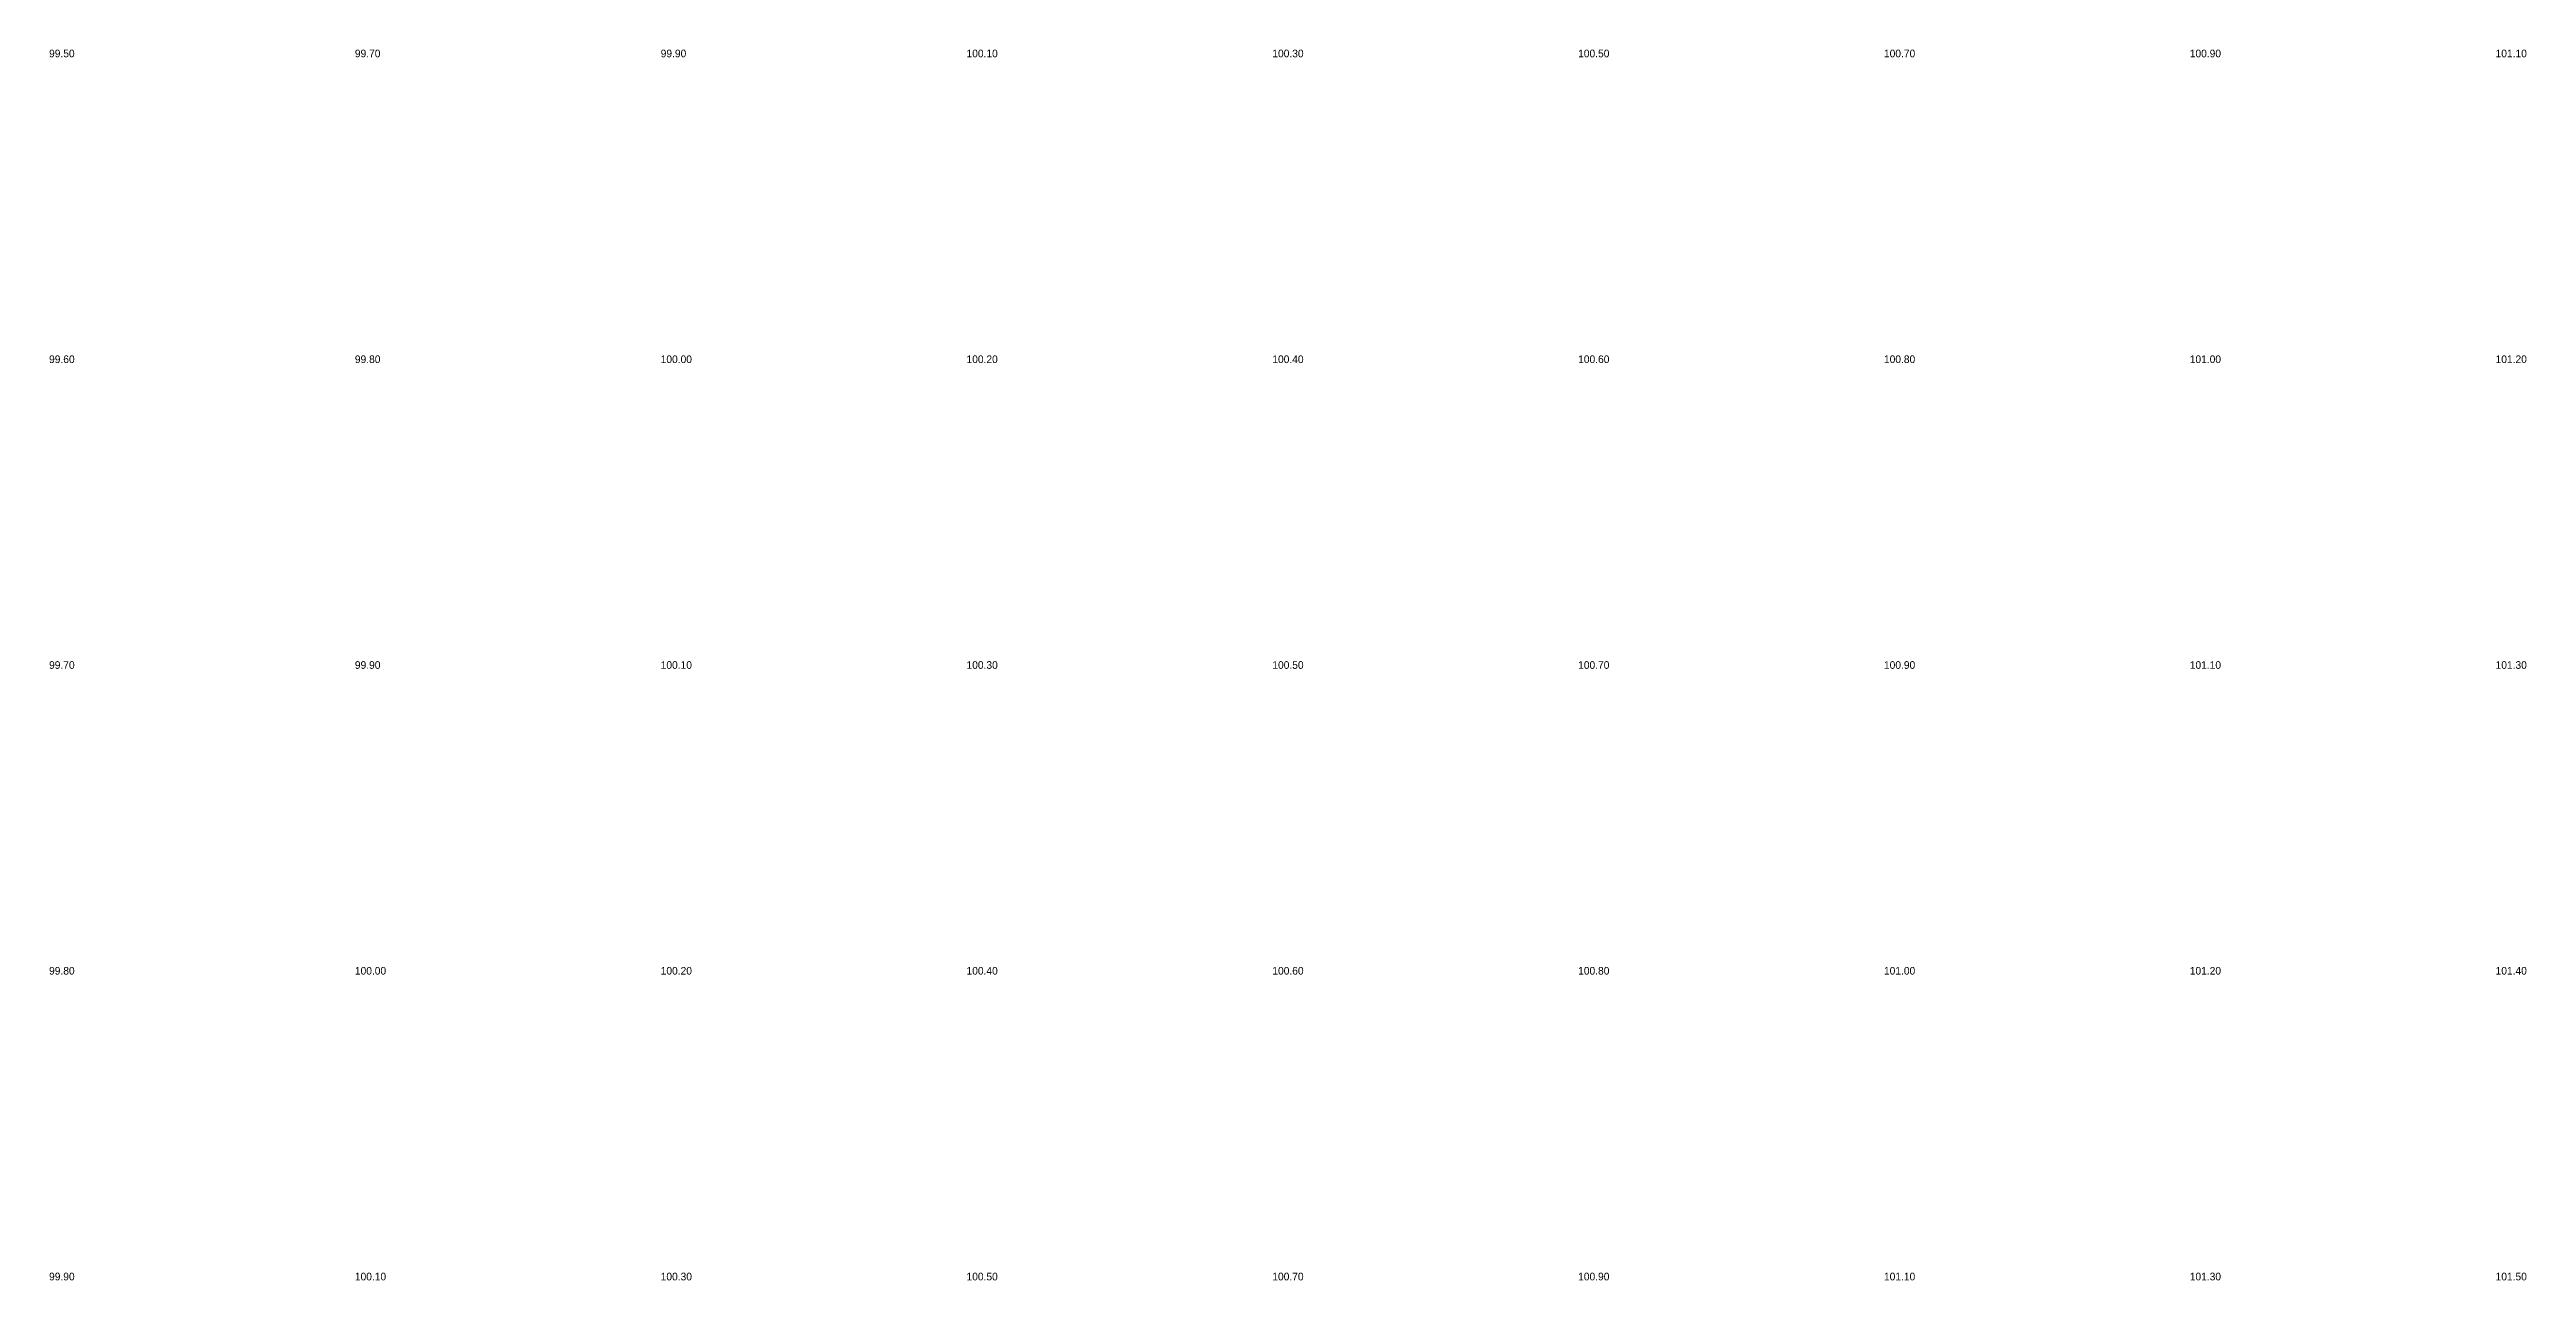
# Model space of a CAD drawing. Extents: x -19969 to 142019, y -20007 to 60507.
import ezdxf

# ---------------------------------------------------------------- set-up
doc = ezdxf.new("R2010")
doc.units = 0
doc.layers.add('RELYEF', color=8, linetype='CONTINUOUS')

msp = doc.modelspace()

# ---------------------------------------------------------------- texts
at = {"layer": 'RELYEF'}
for s, p in [('99.50', (-20000, 60000)), ('99.70', (0, 60000)), ('99.90', (20000, 60000)), ('100.10', (40000, 60000)), ('100.30', (60000, 60000)), ('100.50', (80000, 60000)), ('100.70', (100000, 60000)), ('100.90', (120000, 60000)), ('101.10', (140000, 60000)), ('99.60', (-20000, 40000)), ('99.80', (0, 40000)), ('100.00', (20000, 40000)), ('100.20', (40000, 40000)), ('100.40', (60000, 40000)), ('100.60', (80000, 40000)), ('100.80', (100000, 40000)), ('101.00', (120000, 40000)), ('101.20', (140000, 40000)), ('99.70', (-20000, 20000)), ('99.90', (0, 20000)), ('100.10', (20000, 20000)), ('100.30', (40000, 20000)), ('100.50', (60000, 20000)), ('100.70', (80000, 20000)), ('100.90', (100000, 20000)), ('101.10', (120000, 20000)), ('101.30', (140000, 20000)), ('99.80', (-20000, 0)), ('100.00', (0, 0)), ('100.20', (20000, 0)), ('100.40', (40000, 0)), ('100.60', (60000, 0)), ('100.80', (80000, 0)), ('101.00', (100000, 0)), ('101.20', (120000, 0)), ('101.40', (140000, 0)), ('99.90', (-20000, -20000)), ('100.10', (0, -20000)), ('100.30', (20000, -20000)), ('100.50', (40000, -20000)), ('100.70', (60000, -20000)), ('100.90', (80000, -20000)), ('101.10', (100000, -20000)), ('101.30', (120000, -20000)), ('101.50', (140000, -20000))]:
    msp.add_text(s, height=500, dxfattribs=at).set_placement(p)

doc.saveas('drawing.dxf')
